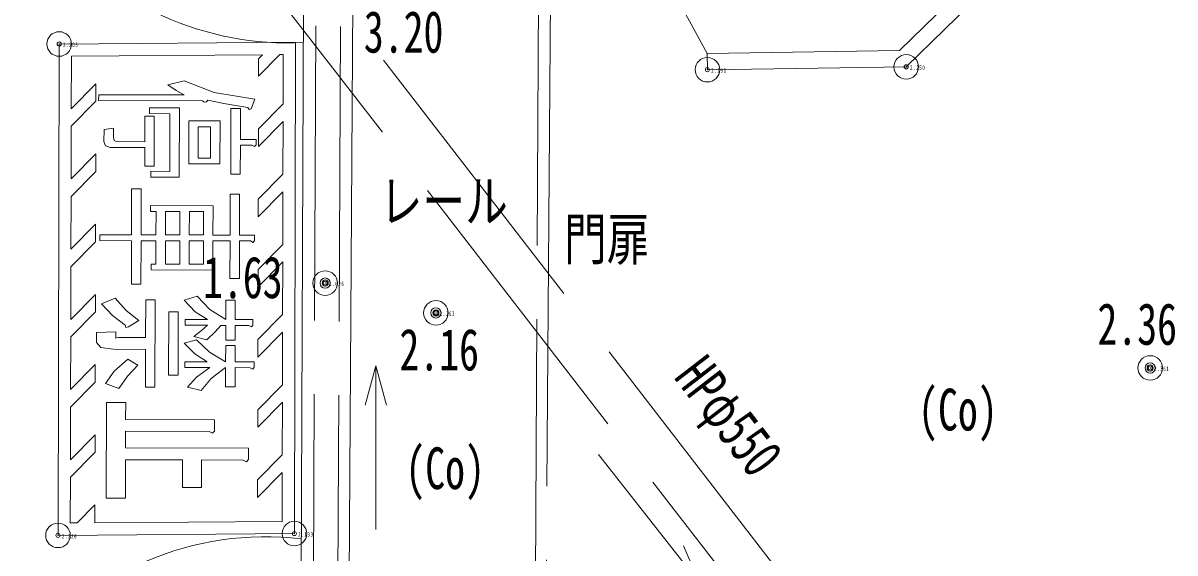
# Model space of a CAD drawing. Units: millimetres, scale not verified. Extents: x -252300 to 252300, y -178200 to 178200.
# Drawn here: x -186834 to -172779, y -28868 to -22397 of the extents above; entities that cross this region are included whole.
import ezdxf
from ezdxf.enums import TextEntityAlignment as Align

# ---------------------------------------------------------------- set-up
doc = ezdxf.new("R2010")
doc.units = ezdxf.units.MM
doc.header["$LTSCALE"] = 600
doc.header["$PDMODE"] = 32
doc.header["$PDSIZE"] = 300
doc.linetypes.add('DASHED', pattern=[7.5, 6, -1.5])
doc.linetypes.add('LONG_DASHED_DOTTED', pattern=[15.25, 12, -1.5, 0.25, -1.5])
doc.layers.add('0-1_S-SUV', color=7, linetype='Continuous', lineweight=13)
doc.layers.add('0-E_非表示独標', color=253, linetype='Continuous', lineweight=13)
doc.layers.add('0-3_S-SUV-HTXT', color=7, linetype='Continuous')
doc.styles.add('ＭＳ ゴシック', font='')
doc.styles.get('ＭＳ ゴシック').set_extended_font_data('MS Gothic')

msp = doc.modelspace()

# ---------------------------------------------------------------- linework, layer by layer
at = {"layer": '0-1_S-SUV', "linetype": 'DASHED'}
for p, q in [((-180605.8, -34113.4), (-180520.4, -16804.9)), ((-174731.5, -32820.9), (-184215.4, -20545.5)), ((-184650.7, -20881.7), (-175166.7, -33157.1)), ((-183438.8, -62029.9), (-183260.4, -22125.7)), ((-183138.8, -62039.4), (-182960.4, -22127))]:
    msp.add_line(p, q, dxfattribs=at)
at = {"layer": '0-1_S-SUV', "linetype": 'LONG_DASHED_DOTTED'}
msp.add_line((-180388.5, -20852.2), (-180455.8, -29931.2), dxfattribs=at)
at = {"layer": '0-1_S-SUV'}
for p, q in [((-183588.8, -62025.2), (-183410.4, -22125.1)), ((-182810.5, -22138.1), (-182897.2, -36071.6)), ((-186393.2, -22653), (-183509, -22630.9)), ((-183523.4, -28630.7), (-183509, -22630.9)), ((-186245.1, -23443.7), (-186243.5, -22801.9)), ((-183661.3, -23599.1), (-183662.8, -24242)), ((-186247.1, -24300.9), (-186245.6, -23658)), ((-186249.2, -25158.2), (-186247.7, -24515.2)), ((-183663.4, -24456.3), (-183664.9, -25099.2)), ((-186251.3, -26015.4), (-186249.7, -25372.5)), ((-183665.4, -25313.5), (-183667, -25956.5)), ((-186253.3, -26872.6), (-186251.8, -26229.7)), ((-183667.5, -26170.8), (-183669.1, -26813.7)), ((-186255.4, -27729.8), (-186253.9, -27086.9)), ((-183669.6, -27028), (-183671.1, -27670.9))]:
    msp.add_line(p, q, dxfattribs=at)
at = {"layer": '0-1_S-SUV', "lineweight": 9}
msp.add_line((-182528.9, -26580.9), (-182399.5, -27063.9), dxfattribs=at)
at = {"layer": '0-1_S-SUV'}
for points in [[(-173841.1, 25500.9), (-173581, 15635.2), (-173401.6, -4425.1), (-173292.8, -19955.5), (-176140.6, -22732.7), (-178486.8, -22767.1)], [(-173641.2, 25506.2), (-173381, 15638.7), (-173201.6, -4423.5), (-173092.2, -20039.2), (-176058, -22931.5), (-178483.9, -22967.1)], [(-178483.9, -22967.1), (-178486.8, -22767.1), (-179331.2, -21214.8)], [(-186393.2, -22653), (-186407.6, -28652.9), (-183523.4, -28630.7)], [(-186245.1, -23443.7), (-186243.5, -22801.9), (-183911.2, -22783.9)], [(-183911.2, -22783.9), (-183959.4, -22833), (-183960, -23047.3), (-183699.1, -22782.3)], [(-183699.1, -22782.3), (-183659.3, -22782), (-183660.8, -23384.8)], [(-186245.1, -23443.7), (-185944.3, -23138.3), (-185944.8, -23352.6), (-186245.6, -23658)], [(-183660.8, -23384.8), (-183961.5, -23690.2), (-183962, -23904.5), (-183661.3, -23599.1)], [(-186247.1, -24300.9), (-185946.4, -23995.5), (-185946.9, -24209.8), (-186247.7, -24515.2)], [(-183662.8, -24242), (-183963.6, -24547.4), (-183964.1, -24761.7), (-183663.4, -24456.3)], [(-186249.2, -25158.2), (-185948.5, -24852.8), (-185949, -25067.1), (-186249.7, -25372.5)], [(-183664.9, -25099.2), (-183965.7, -25404.6), (-183966.2, -25618.9), (-183665.4, -25313.5)], [(-186251.3, -26015.4), (-185950.5, -25710), (-185951.1, -25924.3), (-186251.8, -26229.7)], [(-183667, -25956.5), (-183967.7, -26261.8), (-183968.2, -26476.2), (-183667.5, -26170.8)], [(-186253.3, -26872.6), (-185952.6, -26567.2), (-185953.1, -26781.5), (-186253.9, -27086.9)], [(-183669.1, -26813.7), (-183969.8, -27119.1), (-183970.3, -27333.4), (-183669.6, -27028)], [(-186255.4, -27729.8), (-185954.7, -27424.4), (-185955.2, -27638.7), (-186255.9, -27944.1)], [(-183671.1, -27670.9), (-183971.9, -27976.3), (-183972.4, -28190.6), (-183671.6, -27885.2)], [(-186172.8, -28501.1), (-186257.3, -28501.7), (-186255.9, -27944.1)], [(-183671.6, -27885.2), (-183673.1, -28481.9), (-185957.3, -28499.4)], [(-186172.8, -28501.1), (-185956.7, -28281.6), (-185957.3, -28499.4)]]:
    msp.add_lwpolyline(points, dxfattribs=at)
for points in [[(-184385.7, -23377.9), (-184578.9, -23336.9), (-184595.5, -23357.3), (-184619.9, -23362), (-184645.2, -23346.9), (-185911.5, -23343.9), (-185911.4, -23272.4), (-184867.7, -23274.9), (-184967, -23220.3), (-185066.2, -23152), (-184867.3, -23101.4), (-184503.2, -23245.2), (-184006.4, -23328.1), (-184049.1, -23444.8), (-184075.8, -23451.3), (-184089.5, -23430)], [(-185276.8, -24207.5), (-185044.8, -24208.1), (-185043.1, -23503.7), (-185291.6, -23503.1), (-185291.5, -23431.6), (-184927, -23432.5), (-184929.1, -24279.9), (-185276.9, -24279)], [(-183991.2, -23884), (-184008.3, -23905.7), (-184040.9, -23889.5), (-184182.7, -23889.2), (-184183.5, -24240.8), (-184299.5, -24240.5), (-184297.5, -23439.7), (-184181.6, -23440), (-184182.5, -23817.7), (-183991.1, -23818.2)], [(-185722.2, -23831.8), (-185697.4, -23844.7), (-185349.5, -23845.5), (-185348.8, -23533.6), (-185232.8, -23533.8), (-185234.3, -24146.4), (-185350.2, -24146.1), (-185349.7, -23917), (-185773, -23916), (-185828.2, -23898), (-185846.5, -23844.3), (-185846.1, -23695.7), (-185730.1, -23681.2), (-185730.4, -23793.5)], [(-184811.4, -23591.6), (-184430.4, -23592.5), (-184431.7, -24117.7), (-184812.7, -24116.8)], [(-184547.5, -24046), (-184546.6, -23663.7), (-184695.7, -23663.3), (-184696.6, -24045.6)], [(-184191.5, -24485.8), (-184192.7, -24986.1), (-184010.5, -24986.5), (-184010.6, -25053.5), (-184027.7, -25075), (-184060.3, -25057.9), (-184192.8, -25057.6), (-184194, -25517), (-184309.9, -25516.7), (-184308.8, -25057.3), (-184516.8, -25056.8), (-184517.7, -25414.1), (-185270.5, -25412.3), (-185270.3, -25340.8), (-185213.2, -25340.9), (-185212.5, -25055.1), (-185394.8, -25054.6), (-185396.1, -25585.5), (-185512, -25585.3), (-185510.7, -25054.4), (-185899.1, -25053.4), (-185898.9, -24982), (-185510.6, -24982.9), (-185509.2, -24421.4), (-185393.2, -24421.7), (-185394.6, -24983.2), (-185212.4, -24983.6), (-185211.7, -24697.8), (-185277.9, -24697.6), (-185277.8, -24626.1), (-184515.8, -24628), (-184516.6, -24985.3), (-184308.6, -24985.8), (-184307.4, -24485.5)], [(-185096.4, -24983.9), (-184921.6, -24984.3), (-184920.9, -24698.5), (-185095.7, -24698)], [(-184805.6, -24984.6), (-184632.6, -24985), (-184631.9, -24699.2), (-184804.9, -24698.7)], [(-185097.3, -25341.2), (-184922.4, -25341.7), (-184921.7, -25055.8), (-185096.6, -25055.4)], [(-184806.5, -25341.9), (-184633.4, -25342.3), (-184632.8, -25056.5), (-184805.8, -25056.1)], [(-185224.2, -26841.7), (-185340.2, -26841.4), (-185339.1, -26382), (-185729.3, -26381.1), (-185885.2, -26360.3), (-185937.1, -26298.9), (-185936.8, -26176.4), (-185703, -26166.7), (-185703.2, -26243.9), (-185694.9, -26238.8), (-185670, -26237.1), (-185338.7, -26237.9), (-185337.6, -25775.1), (-185221.6, -25775.4)], [(-185576.3, -25908.1), (-185421.1, -26030.1), (-185546.4, -26105.9), (-185581.4, -26113.7), (-185586.8, -26085.3), (-185742.1, -25969), (-185877, -25824.9), (-185711.2, -25758.3)], [(-184029.7, -26084.6), (-184046.7, -26106.1), (-184079.4, -26089), (-184245, -26088.6), (-184245.5, -26267.8), (-184361.4, -26267.5), (-184361, -26088.3), (-184419.9, -26088.2), (-184488.2, -26166.3), (-184593.3, -26267), (-184751.5, -26225.7), (-184655.6, -26150.5), (-184585.5, -26087.8), (-184858, -26087.1), (-184857.8, -26015.6), (-184585.4, -26016.3), (-184733.8, -25924.3), (-184866.4, -25780.8), (-184708, -25730.1), (-184556.1, -25896.1), (-184360.8, -26016.8), (-184360.3, -25782), (-184244.3, -25782.3), (-184244.9, -26017.1), (-184029.5, -26017.6)], [(-184940.4, -25923.5), (-184942.3, -26694.9), (-185058.2, -26694.6), (-185056.3, -25923.3)], [(-184559.7, -26417.4), (-184362.1, -26533), (-184361.6, -26333.3), (-184245.6, -26333.6), (-184246.1, -26533.2), (-184014.2, -26533.8), (-184014.3, -26599.6), (-184031.4, -26621.4), (-184064.1, -26605.2), (-184246.3, -26604.7), (-184246.8, -26839.5), (-184362.8, -26839.2), (-184362.2, -26604.4), (-184538.3, -26735.3), (-184661.1, -26883.9), (-184826.7, -26842.7), (-184716.8, -26721.8), (-184553.7, -26604), (-184859.2, -26603.2), (-184859, -26531.8), (-184586.6, -26532.4), (-184739.6, -26435.1), (-184867.7, -26307.1), (-184718.5, -26266.7)], [(-185556.1, -26703.1), (-185664.2, -26861.1), (-185829.7, -26799.4), (-185723, -26647.9), (-185554.7, -26499.5), (-185431.6, -26575.8)], [(-184108.2, -27754.7), (-184149.6, -27732.5), (-184655.8, -27731.3), (-184656.6, -28068.2), (-184890.3, -28067.6), (-184889.5, -27730.7), (-185583.4, -27729.1), (-185584.6, -28198.7), (-185818.3, -28198.1), (-185815.5, -27029.7), (-185581.8, -27030.3), (-185582.3, -27237.9), (-184496.3, -27240.5), (-184496.6, -27380), (-184521.5, -27406.6), (-184562.9, -27384.4), (-185582.6, -27381.9), (-185583.1, -27585), (-184083, -27588.6), (-184083.3, -27728.1)]]:
    msp.add_lwpolyline(points, close=True, dxfattribs=at)
at = {"layer": '0-1_S-SUV', "lineweight": 9}
for points in [[(-182528.9, -28580.9), (-182528.9, -26580.9), (-182658.3, -27063.9)], [(-179811, -27665.9), (-178578, -29240.6), (-178773.8, -28780.6)]]:
    msp.add_lwpolyline(points, dxfattribs=at)
at = {"layer": '0-1_S-SUV'}
for centre, radius in [((-183147.6, -25571.8), 62.5), ((-183147.6, -25571.8), 37.5), ((-181796.4, -25936.1), 62.5), ((-181796.4, -25936.1), 37.5), ((-173081.6, -26608.8), 62.5), ((-173081.6, -26608.8), 37.5)]:
    msp.add_circle(centre, radius, dxfattribs=at)
for centre, radius, start, end in [((-183605.5, -18953.4), 3685.9, 218.10246, 272.99951), ((-183866.7, -32390.9), 3722.4, 83.41454, 142.86467)]:
    msp.add_arc(centre, radius, start, end, dxfattribs=at)
at = {"layer": '0-E_非表示独標'}
for centre in [(-186393, -22652.9), (-176058.2, -22932), (-178483.6, -22966.7), (-183147.8, -25572), (-181796.9, -25935.9), (-173081.2, -26608.6), (-186407.8, -28652.8), (-183523.3, -28630.9)]:
    msp.add_circle(centre, 25, dxfattribs=at)
for p in [(-186393, -22652.9), (-178483.6, -22966.7), (-176058.2, -22932), (-183147.8, -25572), (-181796.9, -25935.9), (-173081.2, -26608.6), (-186407.8, -28652.8), (-183523.3, -28630.9)]:
    msp.add_point(p, dxfattribs=at)

# ---------------------------------------------------------------- texts
at = {"layer": '0-3_S-SUV-HTXT', "style": 'ＭＳ ゴシック'}
for s, rotation, width, p in [('3.20', 359.994, 0.7, (-182675.8, -22911.5)), ('レール', 359.994, 0.75, (-182482.7, -24979.1)), ('門扉', 359.994, 0.75, (-180233.2, -25441.1)), ('1.63', 359.994, 0.7, (-184637.9, -25909.1)), ('2.36', 359.994, 0.7, (-173724.8, -26478.9)), ('2.16', 359.994, 0.7, (-182241.5, -26791.3)), ('HPφ550', 307.687, 0.7, (-179024.6, -26817.2)), ('(Co)', 359.994, 0.7, (-175912.9, -27524.2)), ('(Co)', 359.994, 0.7, (-182169.6, -28240.3))]:
    msp.add_text(s, height=509.5, rotation=rotation, dxfattribs=dict(at, width=width)).set_placement(p, align=Align.BOTTOM_LEFT)
at = {"layer": '0-E_非表示独標', "char_height": 56.61, "attachment_point": 7, "rotation": 359.994, "style": 'ＭＳ ゴシック'}
for s, insert in [('\\T1.25;\\W0.65;2.205', (-186346.1, -22691.5)), ('\\T1.25;\\W0.65;2.190', (-178436.8, -23005.3)), ('\\T1.25;\\W0.65;2.250', (-176011.4, -22970.6)), ('\\T1.25;\\W0.65;1.626', (-183101, -25610.6)), ('\\T1.25;\\W0.65;2.163', (-181750.1, -25974.5)), ('\\T1.25;\\W0.65;2.361', (-173034.4, -26647.2)), ('\\T1.25;\\W0.65;2.226', (-186360.9, -28691.4)), ('\\T1.25;\\W0.65;2.133', (-183476.4, -28669.5))]:
    msp.add_mtext(s, dxfattribs=dict(at, insert=insert))

doc.saveas('drawing.dxf')
